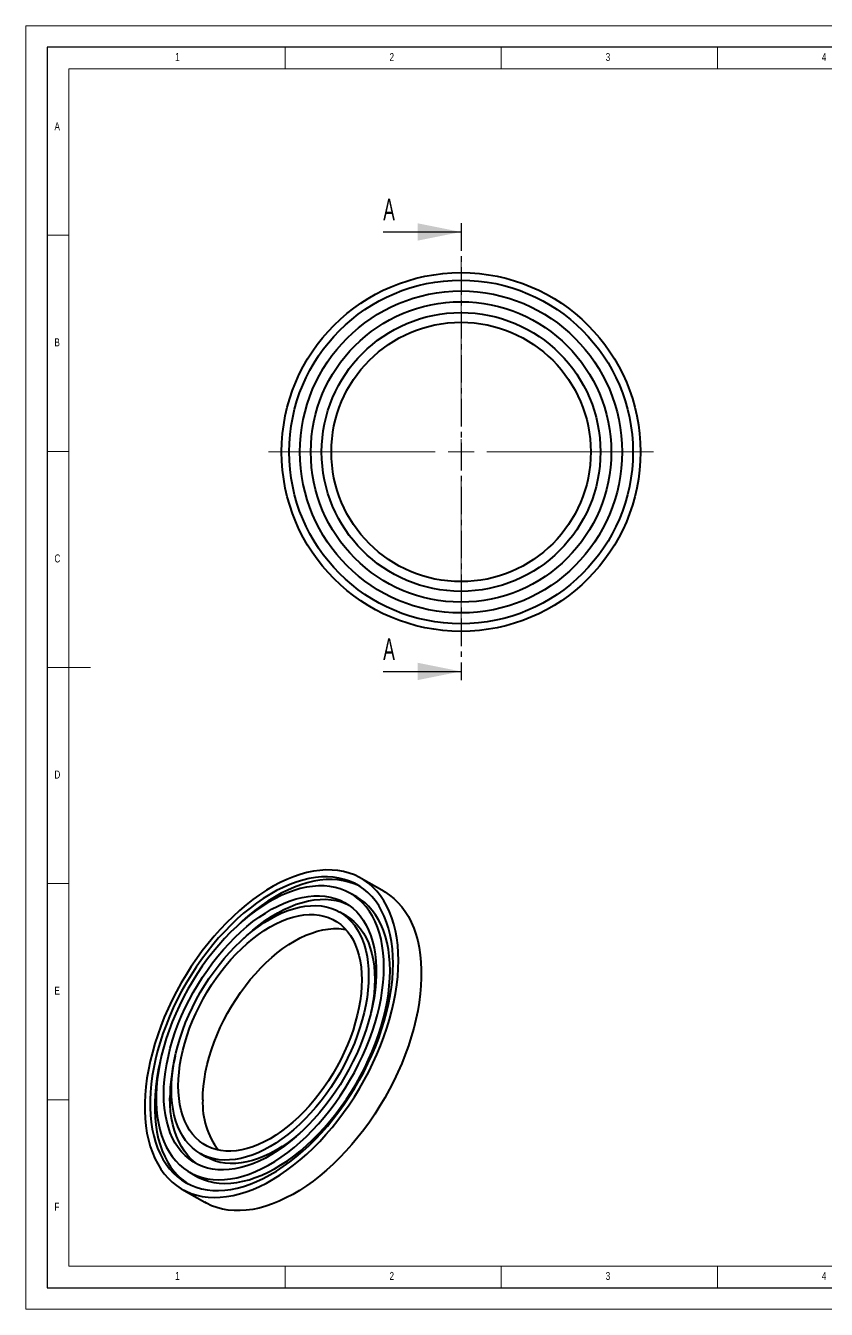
# Model space of a CAD drawing. Header units: millimetres. Extents: x 0 to 420, y 0 to 297.
# Drawn here: x 0 to 185.2, y 0 to 297 of the extents above; entities that cross this region are included whole.
import ezdxf

# ---------------------------------------------------------------- set-up
doc = ezdxf.new("R2010")
doc.units = ezdxf.units.MM
doc.linetypes.add('CENTER', pattern=[10.16, 6.35, -1.27, 1.27, -1.27])
doc.styles.add('SLDTEXTSTYLE0', font='TXT', dxfattribs={"width": 0.605})
doc.styles.add('SLDTEXTSTYLE3', font='TXT', dxfattribs={"width": 0.75})

# ---------------------------------------------------------------- blocks, each defined once
blk = doc.blocks.new('SW_CENTERMARKSYMBOL_0')
at = {"color": 0, "linetype": 'Continuous', "lineweight": 0}
for p, q in [((0, 6), (0, 44.5)), ((0, 0), (0, 3)), ((-6, 0), (-44.5, 0)), ((0, 0), (-3, 0)), ((0, 0), (0, -3)), ((0, 0), (3, 0)), ((6, 0), (44.5, 0)), ((0, -6), (0, -44.5))]:
    blk.add_line(p, q, dxfattribs=at)

msp = doc.modelspace()

# ---------------------------------------------------------------- linework, layer by layer
at = {"color": 7, "linetype": 'Continuous', "lineweight": 0}
for p, q in [((0, 297), (0, 0.017)), ((420, 297), (0, 297)), ((60, 287), (60, 292)), ((110, 292), (110, 287)), ((160, 287), (160, 292)), ((410, 287), (10, 287)), ((10, 287), (10, 10)), ((10, 248.5), (5, 248.5)), ((5, 198.5), (10, 198.5)), ((5, 148.5), (15, 148.5)), ((5, 98.5), (10, 98.5)), ((10, 48.5), (5, 48.5)), ((10, 10), (227.8, 10)), ((60, 5), (60, 10)), ((110, 10), (110, 5)), ((160, 5), (160, 10)), ((0, 0.017), (419.733, 0.02))]:
    msp.add_line(p, q, dxfattribs=at)
at = {"color": 7, "linetype": 'Continuous', "lineweight": 30}
for p, q in [((415, 292), (5, 292)), ((5, 292), (5, 5.017)), ((82.699, 249.272), (100.699, 249.272)), ((82.699, 147.602), (100.699, 147.602)), ((5, 5.017), (227.8, 5.017))]:
    msp.add_line(p, q, dxfattribs=at)
at = {"color": 7, "linetype": 'CENTER', "lineweight": 30}
msp.add_line((100.699, 251.272), (100.699, 145.602), dxfattribs=at)
at = {"color": 7, "linetype": 'Continuous', "lineweight": 40}
for p, q in [((82.923, 96.662), (77.62, 99.724)), ((76.556, 95.431), (75.142, 96.247)), ((74.056, 91.1), (72.642, 91.917)), ((40.394, 36.057), (41.809, 35.24)), ((37.895, 31.726), (39.309, 30.91)), ((36.123, 27.842), (41.427, 24.78))]:
    msp.add_line(p, q, dxfattribs=at)
at = {"color": 7, "linetype": 'Continuous', "lineweight": 40, "flags": 128}
for points in [[(86.217, 80.723), (86.174, 82.518), (86.048, 84.258), (85.837, 85.94), (85.542, 87.557), (85.165, 89.106), (84.706, 90.582), (84.167, 91.981), (83.55, 93.298), (82.855, 94.531), (82.086, 95.674), (81.244, 96.726), (80.331, 97.683), (79.351, 98.542), (78.306, 99.3), (77.2, 99.957), (76.034, 100.509), (74.814, 100.955), (73.541, 101.294), (72.221, 101.525), (70.857, 101.647), (69.452, 101.66), (68.01, 101.563), (66.537, 101.358), (65.036, 101.044), (63.511, 100.623), (61.967, 100.096), (60.409, 99.464), (58.84, 98.729), (57.266, 97.894), (55.69, 96.96), (54.118, 95.93), (52.554, 94.808), (51.002, 93.596), (49.467, 92.298), (47.954, 90.918), (46.466, 89.46), (45.008, 87.928), (43.584, 86.326), (42.199, 84.659), (40.856, 82.932), (39.559, 81.15), (38.313, 79.317), (37.119, 77.44), (35.983, 75.524), (34.907, 73.573), (33.894, 71.595), (32.947, 69.594), (32.07, 67.576), (31.264, 65.547), (30.531, 63.513), (29.875, 61.48), (29.296, 59.454), (28.797, 57.44), (28.379, 55.444), (28.044, 53.472), (27.791, 51.53), (27.622, 49.624), (27.537, 47.758), (27.537, 45.939), (27.622, 44.17), (27.791, 42.459), (28.044, 40.809), (28.379, 39.225), (28.797, 37.712), (29.296, 36.274), (29.875, 34.915), (30.531, 33.64), (31.264, 32.452), (32.07, 31.354), (32.947, 30.349), (33.894, 29.441), (34.907, 28.632), (35.983, 27.924), (37.119, 27.319), (38.313, 26.82), (39.559, 26.427), (40.856, 26.142), (42.199, 25.966), (43.584, 25.898), (45.008, 25.94), (46.466, 26.091), (47.954, 26.351), (49.467, 26.718), (51.002, 27.193), (52.554, 27.772), (54.118, 28.456), (55.69, 29.242), (57.266, 30.127), (58.84, 31.109), (60.409, 32.185), (61.967, 33.353), (63.511, 34.608), (65.036, 35.947), (66.537, 37.367), (68.01, 38.863), (69.452, 40.43), (70.857, 42.065), (72.221, 43.763), (73.541, 45.518), (74.814, 47.326), (76.034, 49.181), (77.2, 51.079), (78.306, 53.013), (79.351, 54.978), (80.331, 56.969), (81.244, 58.979), (82.086, 61.003), (82.855, 63.035), (83.55, 65.069), (84.167, 67.1), (84.706, 69.121), (85.165, 71.126), (85.542, 73.111), (85.837, 75.068), (86.048, 76.993), (86.174, 78.88), (86.217, 80.723)], [(84.979, 80.009), (84.937, 81.757), (84.812, 83.452), (84.602, 85.088), (84.311, 86.66), (83.937, 88.164), (83.482, 89.595), (82.948, 90.95), (82.337, 92.223), (81.649, 93.411), (80.887, 94.511), (80.054, 95.519), (79.151, 96.433), (78.182, 97.249), (77.15, 97.965), (76.057, 98.579), (74.906, 99.089), (73.702, 99.494), (72.447, 99.793), (71.146, 99.983), (69.803, 100.066), (68.421, 100.041), (67.004, 99.907), (65.557, 99.666), (64.085, 99.317), (62.59, 98.863), (61.079, 98.303), (59.555, 97.641), (58.023, 96.878), (56.488, 96.016), (54.954, 95.057), (53.425, 94.006), (51.907, 92.864), (50.403, 91.635), (48.919, 90.323), (47.459, 88.932), (46.027, 87.466), (44.627, 85.93), (43.264, 84.327), (41.941, 82.663), (40.663, 80.942), (39.433, 79.171), (38.255, 77.353), (37.133, 75.495), (36.07, 73.602), (35.068, 71.679), (34.132, 69.734), (33.264, 67.77), (32.466, 65.794), (31.741, 63.813), (31.091, 61.831), (30.518, 59.855), (30.024, 57.891), (29.609, 55.945), (29.277, 54.021), (29.026, 52.127), (28.859, 50.268), (28.775, 48.449), (28.775, 46.676), (28.859, 44.954), (29.026, 43.288), (29.277, 41.683), (29.609, 40.145), (30.024, 38.676), (30.518, 37.283), (31.091, 35.969), (31.741, 34.738), (32.466, 33.593), (33.264, 32.539), (34.132, 31.577), (35.068, 30.712), (36.07, 29.946), (37.133, 29.281), (38.255, 28.718), (39.433, 28.26), (40.663, 27.909), (41.941, 27.664), (43.264, 27.527), (44.627, 27.498), (46.027, 27.578), (47.459, 27.765), (48.919, 28.061), (50.403, 28.462), (51.907, 28.969), (53.425, 29.58), (54.954, 30.294), (56.488, 31.107), (58.023, 32.017), (59.555, 33.023), (61.079, 34.12), (62.59, 35.305), (64.085, 36.576), (65.557, 37.928), (67.004, 39.357), (68.421, 40.859), (69.803, 42.429), (71.146, 44.063), (72.447, 45.756), (73.702, 47.503), (74.906, 49.298), (76.057, 51.137), (77.15, 53.013), (78.182, 54.921), (79.151, 56.856), (80.054, 58.812), (80.887, 60.782), (81.649, 62.762), (82.337, 64.744), (82.948, 66.723), (83.482, 68.694), (83.937, 70.65), (84.311, 72.586), (84.602, 74.495), (84.812, 76.372), (84.937, 78.212), (84.979, 80.009)], [(77.268, 97.89), (77.117, 97.967), (75.967, 98.477), (74.763, 98.882), (73.508, 99.18), (72.207, 99.371), (70.864, 99.454), (69.481, 99.429), (68.065, 99.295), (66.618, 99.053), (65.145, 98.705), (63.651, 98.25), (62.14, 97.691), (60.616, 97.029), (59.084, 96.265), (57.548, 95.403), (56.014, 94.445), (54.486, 93.393), (52.968, 92.251), (51.464, 91.023), (49.98, 89.711), (49.202, 88.982)], [(82.858, 79.192), (82.816, 80.889), (82.689, 82.531), (82.479, 84.114), (82.186, 85.632), (81.81, 87.082), (81.353, 88.457), (80.817, 89.753), (80.203, 90.968), (79.513, 92.095), (78.749, 93.133), (77.915, 94.077), (77.011, 94.925), (76.042, 95.674), (75.011, 96.322), (73.92, 96.865), (72.774, 97.304), (71.575, 97.636), (70.328, 97.859), (69.037, 97.975), (67.706, 97.981), (66.339, 97.879), (64.941, 97.668), (63.515, 97.349), (62.067, 96.924), (60.602, 96.393), (59.123, 95.758), (57.636, 95.021), (56.145, 94.185), (54.656, 93.252), (53.173, 92.225), (51.7, 91.108), (50.242, 89.904), (48.805, 88.617), (47.393, 87.251), (46.009, 85.811), (44.66, 84.301), (43.348, 82.725), (42.079, 81.09), (40.856, 79.4), (39.683, 77.66), (38.564, 75.877), (37.502, 74.055), (36.501, 72.201), (35.565, 70.321), (34.695, 68.421), (33.896, 66.507), (33.169, 64.584), (32.517, 62.659), (31.941, 60.739), (31.445, 58.829), (31.028, 56.936), (30.694, 55.065), (30.442, 53.223), (30.273, 51.415), (30.189, 49.648), (30.189, 47.927), (30.273, 46.257), (30.442, 44.643), (30.694, 43.092), (31.028, 41.608), (31.445, 40.195), (31.941, 38.859), (32.517, 37.603), (33.169, 36.431), (33.896, 35.348), (34.695, 34.357), (35.565, 33.46), (36.501, 32.661), (37.502, 31.963), (38.564, 31.367), (39.683, 30.876), (40.856, 30.491), (42.079, 30.213), (43.348, 30.043), (44.66, 29.982), (46.009, 30.03), (47.393, 30.186), (48.805, 30.451), (50.242, 30.824), (51.7, 31.302), (53.173, 31.886), (54.656, 32.572), (56.145, 33.359), (57.636, 34.243), (59.123, 35.224), (60.602, 36.296), (62.067, 37.457), (63.515, 38.703), (64.941, 40.03), (66.339, 41.434), (67.706, 42.909), (69.037, 44.453), (70.328, 46.059), (71.575, 47.722), (72.774, 49.438), (73.92, 51.2), (75.011, 53.003), (76.042, 54.842), (77.011, 56.709), (77.915, 58.6), (78.749, 60.508), (79.513, 62.428), (80.203, 64.352), (80.817, 66.275), (81.353, 68.191), (81.81, 70.093), (82.186, 71.976), (82.479, 73.833), (82.689, 75.659), (82.816, 77.447), (82.858, 79.192)], [(31.946, 49.802), (31.989, 51.491), (32.115, 53.224), (32.326, 54.994), (32.621, 56.795), (32.998, 58.621), (33.456, 60.465), (33.993, 62.321), (34.608, 64.183), (35.299, 66.044), (36.062, 67.899), (36.896, 69.74), (37.798, 71.561), (38.765, 73.355), (39.792, 75.118), (40.878, 76.842), (42.017, 78.522), (43.206, 80.152), (44.441, 81.726), (45.718, 83.239), (47.032, 84.685), (48.378, 86.06), (49.753, 87.359), (51.151, 88.578), (52.567, 89.712), (53.997, 90.757), (55.436, 91.71), (56.879, 92.567), (58.32, 93.325), (59.755, 93.983), (61.179, 94.537), (62.587, 94.986), (63.974, 95.328), (65.335, 95.562), (66.666, 95.687), (67.962, 95.703), (69.218, 95.609), (70.431, 95.407), (71.596, 95.096), (72.708, 94.678), (73.765, 94.154), (74.763, 93.526), (75.697, 92.796), (76.566, 91.967), (77.365, 91.042), (78.092, 90.023), (78.745, 88.915), (79.322, 87.72), (79.82, 86.444), (80.237, 85.091), (80.573, 83.664), (80.826, 82.17), (80.995, 80.613), (81.079, 78.999), (81.079, 77.333), (80.995, 75.621), (80.826, 73.869), (80.573, 72.083), (80.237, 70.269), (79.82, 68.433), (79.322, 66.582), (78.745, 64.722), (78.092, 62.859), (77.365, 61.001), (76.566, 59.152), (75.697, 57.321), (74.763, 55.512), (73.765, 53.733), (72.708, 51.988), (71.596, 50.286), (70.431, 48.63), (69.218, 47.028), (67.962, 45.483), (66.666, 44.003), (65.335, 42.592), (63.974, 41.254), (62.587, 39.995), (61.179, 38.818), (59.755, 37.728), (58.32, 36.729), (56.879, 35.823), (55.436, 35.015), (53.997, 34.307), (52.567, 33.7), (51.151, 33.199), (49.753, 32.803), (48.378, 32.515), (47.032, 32.335), (45.718, 32.265), (44.441, 32.304), (43.206, 32.452), (42.017, 32.709), (40.878, 33.073), (39.792, 33.545), (38.765, 34.121), (37.798, 34.8), (36.896, 35.579), (36.062, 36.457), (35.299, 37.43), (34.608, 38.494), (33.993, 39.646), (33.456, 40.881), (32.998, 42.197), (32.621, 43.588), (32.326, 45.048), (32.115, 46.575), (31.989, 48.161), (31.946, 49.802)], [(82.923, 96.662), (83.064, 96.58), (84.14, 95.872), (85.153, 95.063), (86.099, 94.155), (86.977, 93.15), (87.783, 92.052), (88.515, 90.864), (89.172, 89.588), (89.75, 88.23), (90.249, 86.792), (90.667, 85.279), (91.003, 83.695), (91.256, 82.045), (91.425, 80.333), (91.509, 78.565), (91.509, 76.746), (91.425, 74.88), (91.256, 72.973), (91.003, 71.031), (90.667, 69.06), (90.249, 67.064), (89.75, 65.05), (89.172, 63.024), (88.515, 60.991), (87.783, 58.957), (86.977, 56.928), (86.099, 54.91), (85.153, 52.909), (84.14, 50.93), (83.064, 48.98), (81.927, 47.064), (80.734, 45.186), (79.487, 43.354), (78.19, 41.572), (76.847, 39.845), (75.462, 38.178), (74.039, 36.576), (72.581, 35.044), (71.093, 33.586), (69.58, 32.206), (68.045, 30.908), (66.493, 29.696), (64.929, 28.574), (63.357, 27.544), (61.781, 26.61), (60.207, 25.775), (58.638, 25.04), (57.079, 24.408), (55.535, 23.881), (54.011, 23.459), (52.51, 23.146), (51.036, 22.941), (49.595, 22.844), (48.19, 22.857), (46.826, 22.979), (45.505, 23.21), (44.233, 23.549), (43.012, 23.995), (41.847, 24.547), (41.427, 24.78)], [(84.272, 78.376), (84.23, 80.072), (84.103, 81.715), (83.893, 83.298), (83.6, 84.816), (83.224, 86.265), (82.767, 87.64), (82.231, 88.937), (81.617, 90.151), (80.927, 91.279), (80.164, 92.317), (79.329, 93.261), (78.426, 94.109), (77.457, 94.858), (76.556, 95.431)], [(33.714, 50.822), (33.756, 52.436), (33.88, 54.092), (34.087, 55.785), (34.377, 57.507), (34.746, 59.253), (35.196, 61.016), (35.723, 62.79), (36.326, 64.568), (37.003, 66.344), (37.751, 68.112), (38.567, 69.864), (39.449, 71.595), (40.393, 73.299), (41.396, 74.968), (42.454, 76.597), (43.564, 78.18), (44.721, 79.712), (45.92, 81.186), (47.159, 82.597), (48.432, 83.941), (49.734, 85.211), (51.061, 86.405), (52.408, 87.516), (53.769, 88.541), (55.141, 89.477), (56.518, 90.32), (57.895, 91.067), (59.267, 91.715), (60.629, 92.262), (61.976, 92.706), (63.302, 93.044), (64.605, 93.277), (65.877, 93.403), (67.116, 93.422), (68.316, 93.333), (69.472, 93.137), (70.582, 92.835), (71.64, 92.427), (72.643, 91.916), (73.587, 91.303), (74.469, 90.59), (75.286, 89.78), (76.034, 88.876), (76.71, 87.881), (77.313, 86.799), (77.84, 85.634), (78.29, 84.39), (78.66, 83.071), (78.949, 81.682), (79.156, 80.23), (79.281, 78.717), (79.322, 77.151), (79.281, 75.537), (79.156, 73.881), (78.949, 72.189), (78.66, 70.467), (78.29, 68.721), (77.84, 66.958), (77.313, 65.184), (76.71, 63.406), (76.034, 61.63), (75.286, 59.862), (74.469, 58.109), (73.587, 56.378), (72.643, 54.675), (71.64, 53.006), (70.582, 51.376), (69.472, 49.793), (68.316, 48.262), (67.116, 46.788), (65.877, 45.376), (64.605, 44.033), (63.302, 42.762), (61.976, 41.569), (60.629, 40.458), (59.267, 39.432), (57.895, 38.496), (56.518, 37.653), (55.141, 36.907), (53.769, 36.259), (52.408, 35.712), (51.061, 35.268), (49.734, 34.929), (48.432, 34.696), (47.159, 34.57), (45.92, 34.552), (44.721, 34.641), (43.564, 34.836), (42.454, 35.139), (41.396, 35.546), (40.393, 36.057), (39.449, 36.671), (38.567, 37.384), (37.751, 38.193), (37.003, 39.098), (36.326, 40.092), (35.723, 41.174), (35.196, 42.34), (34.746, 43.584), (34.377, 44.903), (34.087, 46.291), (33.88, 47.744), (33.756, 49.256), (33.714, 50.822)], [(50.242, 85.68), (51.167, 86.543), (52.565, 87.762), (53.982, 88.895), (55.412, 89.94), (56.851, 90.893), (58.293, 91.75), (59.734, 92.509), (61.169, 93.167), (62.593, 93.721), (64.001, 94.17), (65.388, 94.512), (66.749, 94.746), (68.08, 94.871), (69.376, 94.886), (70.632, 94.793), (71.845, 94.59), (73.01, 94.28), (74.122, 93.861), (74.584, 93.649)], [(35.305, 51.741), (35.347, 53.303), (35.472, 54.907), (35.681, 56.548), (35.971, 58.217), (36.343, 59.91), (36.795, 61.618), (37.324, 63.336), (37.929, 65.057), (38.607, 66.773), (39.356, 68.478), (40.173, 70.165), (41.054, 71.829), (41.997, 73.461), (42.996, 75.055), (44.049, 76.607), (45.152, 78.108), (46.299, 79.553), (47.486, 80.938), (48.709, 82.255), (49.963, 83.5), (51.243, 84.668), (52.543, 85.754), (53.859, 86.755), (55.186, 87.666), (56.518, 88.483), (57.85, 89.204), (59.177, 89.825), (60.493, 90.344), (61.794, 90.759), (63.073, 91.068), (64.327, 91.271), (65.55, 91.366), (66.738, 91.353), (67.885, 91.231), (68.987, 91.003), (70.04, 90.667), (71.04, 90.227), (71.982, 89.683), (72.863, 89.037), (73.68, 88.293), (74.429, 87.452), (75.107, 86.519), (75.712, 85.497), (76.242, 84.391), (76.693, 83.203), (77.065, 81.94), (77.356, 80.606), (77.564, 79.207), (77.689, 77.747), (77.731, 76.233), (77.689, 74.671), (77.564, 73.066), (77.356, 71.426), (77.065, 69.756), (76.693, 68.064), (76.242, 66.355), (75.712, 64.637), (75.107, 62.917), (74.429, 61.201), (73.68, 59.496), (72.863, 57.808), (71.982, 56.145), (71.04, 54.513), (70.04, 52.918), (68.987, 51.367), (67.885, 49.866), (66.738, 48.42), (65.55, 47.036), (64.327, 45.719), (63.073, 44.474), (61.794, 43.306), (60.493, 42.219), (59.177, 41.219), (57.85, 40.308), (56.518, 39.491), (55.186, 38.77), (53.859, 38.149), (52.543, 37.63), (51.243, 37.215), (49.963, 36.905), (48.709, 36.703), (47.486, 36.608), (46.299, 36.621), (45.152, 36.742), (44.049, 36.971), (42.996, 37.306), (41.997, 37.747), (41.054, 38.291), (40.173, 38.937), (39.356, 39.681), (38.607, 40.521), (37.929, 41.454), (37.324, 42.476), (36.795, 43.583), (36.343, 44.77), (35.971, 46.033), (35.681, 47.367), (35.472, 48.767), (35.347, 50.227), (35.305, 51.741)], [(74.056, 91.1), (74.057, 91.1), (75.002, 90.487), (75.883, 89.774), (76.7, 88.964), (77.448, 88.06), (78.124, 87.065), (78.727, 85.983), (79.255, 84.817), (79.704, 83.573), (80.074, 82.254), (80.363, 80.866), (80.57, 79.413), (80.695, 77.901), (80.737, 76.335), (80.695, 74.721), (80.57, 73.065), (80.363, 71.373), (80.074, 69.65), (79.857, 68.584)], [(40.962, 48.475), (41.004, 50.037), (41.129, 51.642), (41.338, 53.282), (41.628, 54.952), (42, 56.644), (42.451, 58.353), (42.981, 60.071), (43.586, 61.791), (44.264, 63.507), (45.013, 65.212), (45.83, 66.9), (46.711, 68.563), (47.654, 70.195), (48.653, 71.79), (49.706, 73.341), (50.808, 74.842), (51.955, 76.288), (53.143, 77.672), (54.366, 78.989), (55.62, 80.234), (56.899, 81.402), (58.2, 82.489), (59.516, 83.489), (60.843, 84.4), (62.175, 85.217), (63.507, 85.938), (64.834, 86.559), (66.15, 87.078), (67.45, 87.493), (68.73, 87.803), (69.984, 88.005), (71.207, 88.1), (72.395, 88.087), (73.542, 87.966), (74.076, 87.869)], [(39.309, 30.91), (39.978, 30.551), (41.097, 30.059), (42.27, 29.674), (43.493, 29.396), (44.762, 29.226), (46.074, 29.165), (47.424, 29.213), (48.807, 29.37), (50.219, 29.635), (51.657, 30.007), (53.114, 30.486), (54.587, 31.069), (56.07, 31.755), (57.56, 32.542), (59.05, 33.427), (60.537, 34.407), (62.016, 35.479), (63.482, 36.64), (64.929, 37.886), (66.355, 39.213), (67.753, 40.617), (69.12, 42.093), (70.451, 43.637), (71.742, 45.243), (72.989, 46.906), (74.188, 48.622), (75.334, 50.384), (76.425, 52.187), (77.457, 54.025), (78.426, 55.893), (79.329, 57.784), (80.164, 59.692), (80.927, 61.611), (81.617, 63.536), (82.231, 65.459), (82.767, 67.375), (83.224, 69.277), (83.6, 71.16), (83.893, 73.017), (84.103, 74.843), (84.23, 76.631), (84.272, 78.376)], [(31.214, 57.823), (31.084, 57.279), (30.67, 55.332), (30.337, 53.409), (30.087, 51.515), (29.919, 49.656), (29.835, 47.837), (29.835, 46.064), (29.919, 44.342), (30.087, 42.676), (30.337, 41.071), (30.67, 39.532), (31.084, 38.064), (31.579, 36.671), (32.152, 35.357), (32.802, 34.125), (33.527, 32.981), (34.325, 31.926), (35.193, 30.965), (36.129, 30.1), (37.13, 29.334), (37.536, 29.063)], [(39.866, 33.508), (39.213, 33.983), (38.311, 34.763), (37.476, 35.641), (36.713, 36.613), (36.022, 37.677), (35.407, 38.829), (34.87, 40.065), (34.412, 41.38), (34.035, 42.771), (33.741, 44.232), (33.53, 45.758), (33.403, 47.345), (33.36, 48.985)], [(64.208, 41.477), (63.39, 40.753), (62.043, 39.641), (60.681, 38.616), (59.309, 37.68), (57.932, 36.837), (56.555, 36.09), (55.184, 35.442), (53.822, 34.895), (52.475, 34.452), (51.148, 34.113), (49.846, 33.88), (48.573, 33.754), (47.335, 33.735), (46.135, 33.824), (44.978, 34.02), (43.869, 34.322), (42.81, 34.73), (41.809, 35.24)]]:
    msp.add_lwpolyline(points, dxfattribs=at)
at = {"color": 7, "linetype": 'Continuous', "lineweight": 40}
for radius in [41.5, 39.75, 37.25, 34.75, 32.25, 30]:
    msp.add_circle((100.699, 198.369), radius, dxfattribs=at)
for centre, radius, start, end in [((74.204, 48.605), 40.845, 165.87484, 179.46712), ((58.174, 47.489), 17.241, 176.72188, 218.1529)]:
    msp.add_arc(centre, radius, start, end, dxfattribs=at)
at = {"color": 7, "linetype": 'Continuous', "lineweight": 30}
for points in [[(100.699, 249.272), (90.699, 251.272), (90.699, 247.272)], [(100.699, 147.602), (90.699, 149.602), (90.699, 145.602)]]:
    msp.add_solid(points, dxfattribs=at)

# ---------------------------------------------------------------- block references
at = {"color": 7, "linetype": 'Continuous', "lineweight": 0}
msp.add_blockref('SW_CENTERMARKSYMBOL_0', (100.699, 198.369), dxfattribs=at)

# ---------------------------------------------------------------- texts
at = {"color": 7, "linetype": 'Continuous', "lineweight": 0, "char_height": 1.852, "attachment_point": 1, "style": 'SLDTEXTSTYLE3'}
for s, insert in [('1', (34.583, 290.668)), ('2', (84.167, 290.668)), ('3', (134.167, 290.668)), ('4', (184.167, 290.668)), ('A', (6.667, 274.668)), ('B', (6.667, 224.668)), ('C', (6.667, 174.668)), ('D', (6.667, 124.668)), ('E', (6.667, 74.668)), ('F', (6.667, 24.668)), ('1', (34.583, 8.668)), ('2', (84.167, 8.668)), ('3', (134.167, 8.668)), ('4', (184.167, 8.668))]:
    msp.add_mtext(s, dxfattribs=dict(at, insert=insert))
at = {"color": 7, "linetype": 'Continuous', "char_height": 5, "attachment_point": 1, "style": 'SLDTEXTSTYLE0'}
for insert in [(82.699, 256.942), (82.699, 155.272)]:
    msp.add_mtext('A', dxfattribs=dict(at, insert=insert))

doc.saveas('drawing.dxf')
